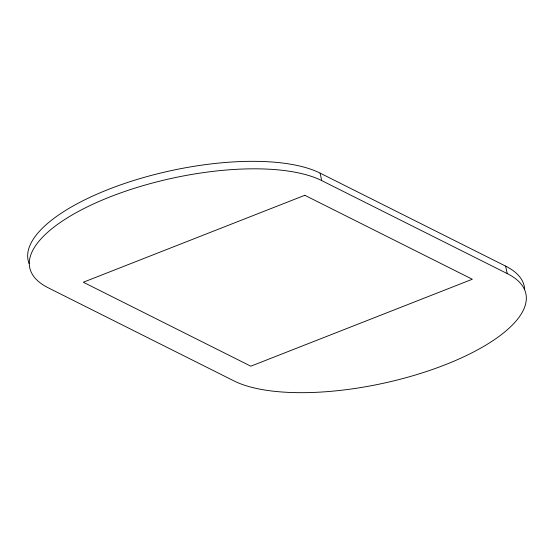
<?xml version="1.0" encoding="UTF-8"?>
<svg xmlns="http://www.w3.org/2000/svg" width="554" height="554" viewBox="0 0 554 554"><rect width="100%" height="100%" fill="white"/><g stroke="black" fill="none" stroke-linecap="round" stroke-linejoin="round"><path stroke-width="0.83" d="M29.113 263.572A158.88 57.457 -12.2 0 1 134.629 180.216A158.88 57.457 -12.2 0 1 320.087 173.111L505.622 266.114A158.88 57.457 -12.2 0 1 524.693 289.472M321.708 180.597L507.242 273.6A158.88 57.457 -12.2 0 1 445.312 364.705A158.88 57.457 -12.2 0 1 233.913 380.889L48.378 287.886A158.88 57.457 -12.2 0 1 110.308 196.788A158.88 57.457 -12.2 0 1 321.708 180.597L320.087 173.111M505.622 266.114L507.242 273.6M304.804 195.292L83.315 282.235L250.817 366.194L472.306 279.251L304.804 195.292"/></g></svg>
